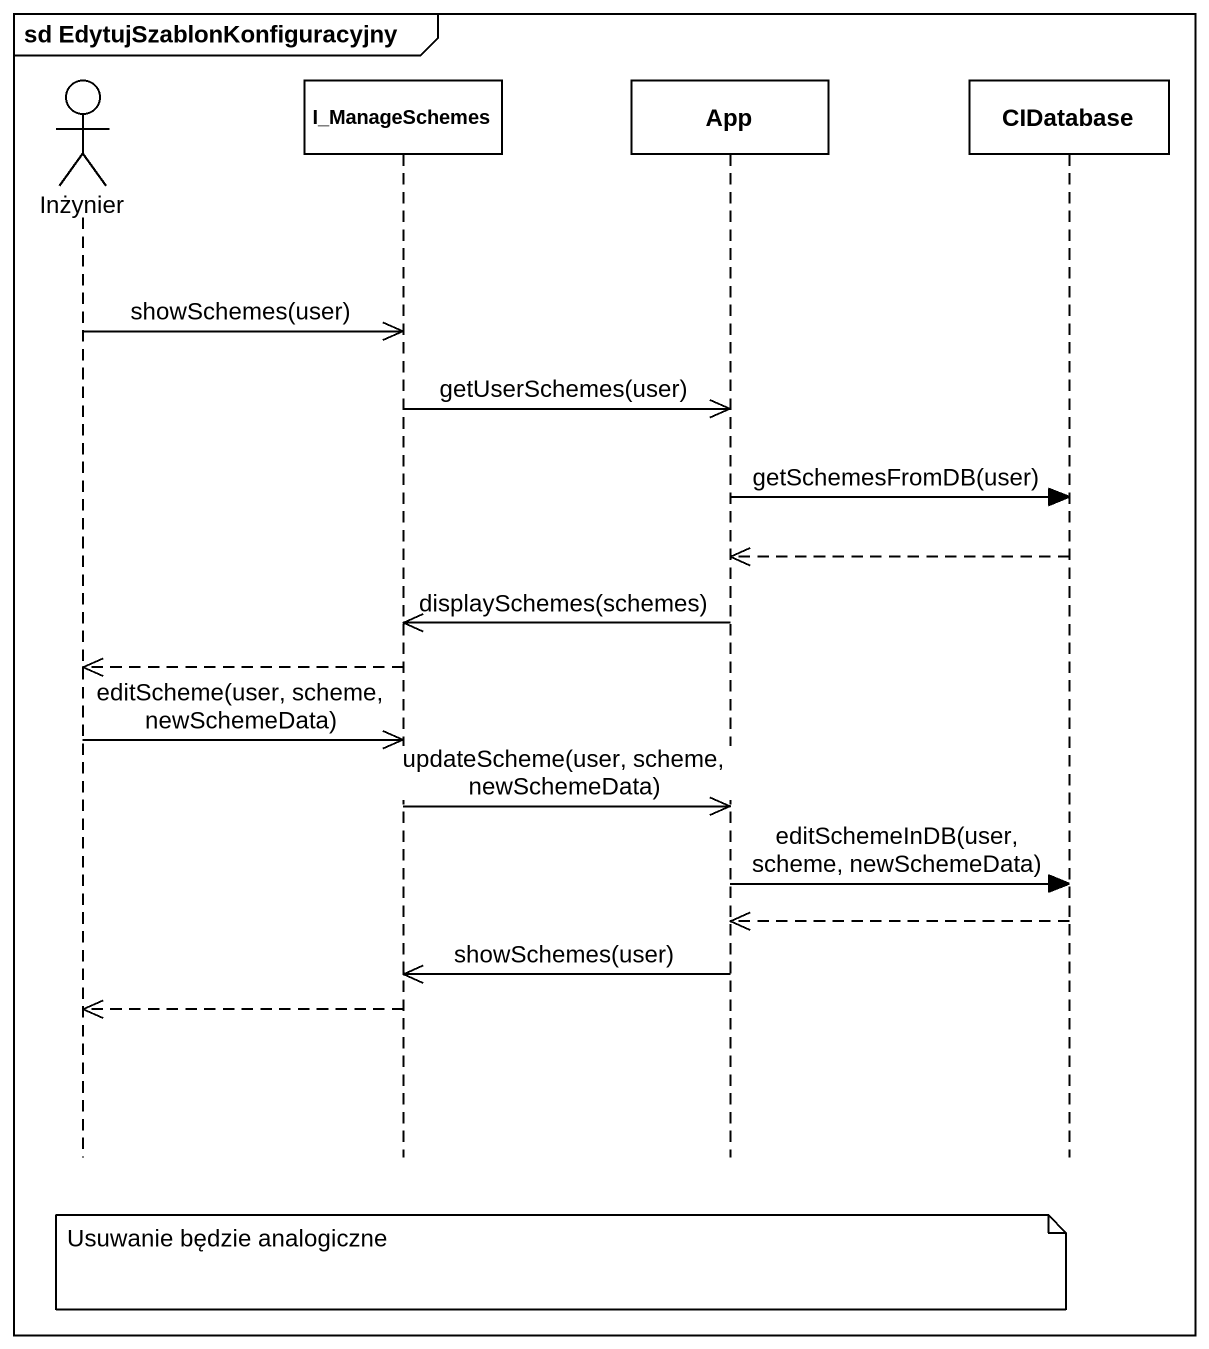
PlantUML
@startuml
mainframe sd EdytujSzablonKonfiguracyjny
hide footbox
actor Inżynier
participant I_ManageSchemes
participant App
participant CIDatabase

Inżynier ->> I_ManageSchemes : showSchemes(user)
I_ManageSchemes ->> App : getUserSchemes(user)
App -> CIDatabase : getSchemesFromDB(user)
CIDatabase -->> App
App ->> I_ManageSchemes : displaySchemes(schemes)
I_ManageSchemes -->> Inżynier
Inżynier ->> I_ManageSchemes : editScheme(user, scheme, newSchemeData)
I_ManageSchemes ->> App : updateScheme(user, scheme, newSchemeData)
App -> CIDatabase : editSchemeInDB(user, scheme, newSchemeData)
CIDatabase -->> App
App ->> I_ManageSchemes : showSchemes(user)
I_ManageSchemes -->> Inżynier
note over I_ManageSchemes : Usuwanie będzie analogiczne
@enduml
